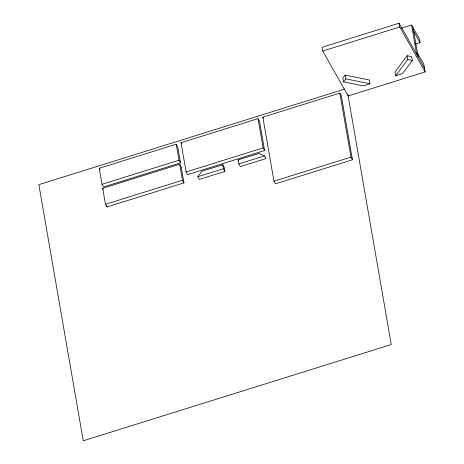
<?xml version="1.0" encoding="UTF-8"?>
<svg xmlns="http://www.w3.org/2000/svg" width="464" height="464" viewBox="0 0 464 464"><rect width="100%" height="100%" fill="white"/><g stroke="black" fill="none" stroke-linecap="round" stroke-linejoin="round"><path stroke-width="0.7" d="M197.768 176.761L201.886 171.257L222.737 164.737L224.24 167.394L224.93 171.396L199.265 179.411L197.768 176.761L223.433 168.739L224.93 171.396M345.175 75.075L342.896 78.12L343.551 81.902L363.167 85.898L369.97 83.775L369.315 79.994L345.175 75.075L345.831 78.857L343.551 81.902M407.143 55.709L394.98 71.972L395.635 75.754L402.445 73.625L412.322 60.413L411.667 56.631L407.143 55.709L407.798 59.491L395.635 75.754M424.49 68.121L399.075 23.2L322.08 47.264L322.735 51.046L348.151 95.967L425.152 71.903L423.835 64.339L417.484 53.111M322.735 51.046L399.73 26.982L425.152 71.903M401.256 28.217L411.568 24.998L419.421 38.883L420.077 42.665L415.268 44.167M344.769 89.053L38.848 184.649L83.259 440.8L391.251 344.555L347.93 94.708M99.232 168.287L176.227 144.223L177.729 146.879L180.508 162.887L103.507 186.946L102.005 184.295L99.232 168.287L100.131 169.876M181.041 142.721L258.036 118.656L259.538 121.313L264.608 150.556L187.613 174.615L186.11 171.964L181.041 142.721L181.644 143.782M262.85 117.154L339.845 93.09L341.347 95.746L352.449 159.784L275.454 183.843L273.951 181.192L262.85 117.154L263.453 118.216M102.005 184.295L179.005 160.231L180.508 162.887M102.701 188.297L179.701 164.239L181.198 166.889L183.976 182.897L106.981 206.961L105.479 204.305L102.701 188.297L103.304 189.358M186.11 171.964L263.105 147.9L264.608 150.556M238.136 159.923L258.993 153.41L264.497 155.91L266 158.56L240.335 166.582L238.832 163.925L238.136 159.923L238.74 160.985M105.479 204.305L182.474 180.247L183.976 182.897M238.832 163.925L264.497 155.91M273.951 181.192L350.952 157.128L352.449 159.784M407.798 59.491L412.322 60.413M345.831 78.857L369.97 83.775M413.726 31.43L420.077 42.665M413.07 27.649L418.139 56.892M411.568 24.998L416.637 54.242M399.075 23.2L399.73 26.982M339.845 93.09L350.952 157.128M258.036 118.656L263.105 147.9M222.737 164.737L223.433 168.739M176.227 144.223L179.005 160.231M179.701 164.239L182.474 180.247M106.737 205.569L106.981 206.961"/></g></svg>
